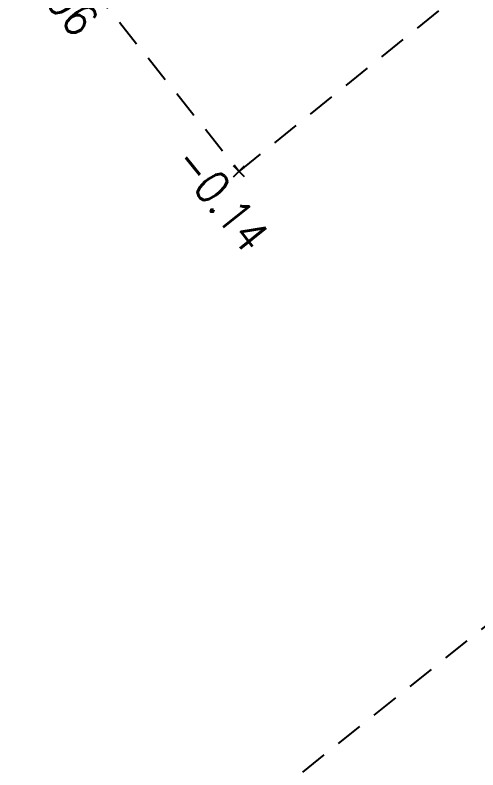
# Model space of a CAD drawing. Extents: x 3463485 to 3463732, y 5485922 to 5486179.
# Drawn here: x 3463607.03 to 3463613.35, y 5486053.43 to 5486063.74 of the extents above; entities that cross this region are included whole.
import ezdxf

# ---------------------------------------------------------------- set-up
doc = ezdxf.new("R2010")
doc.units = 0
doc.linetypes.add('AUSGEZOGEN', pattern=[0])
doc.linetypes.add('GESTRICHELT1', pattern=[0.625, 0.375, -0.25])
doc.layers.add('AUFNAHME_270513', color=2, linetype='AUSGEZOGEN')
doc.styles.get("Standard").update_dxf_attribs({"font": 'ROMANS'})

msp = doc.modelspace()

# ---------------------------------------------------------------- linework, layer by layer
at = {"layer": 'AUFNAHME_270513', "color": 1, "linetype": 'GESTRICHELT1'}
for p, q in [((3463610.08943, 5486061.60528), (3463615.55914, 5486065.9929)), ((3463607.27892, 5486065.10182), (3463610.08943, 5486061.60528)), ((3463616.13627, 5486057.53068, -0.221), (3463608.26694, 5486051.2587))]:
    msp.add_line(p, q, dxfattribs=at)
at = {"layer": 'AUFNAHME_270513', "color": 1}
for p, q in [((3463610.01443, 5486061.53028), (3463610.16443, 5486061.68028)), ((3463610.16443, 5486061.53028), (3463610.01443, 5486061.68028))]:
    msp.add_line(p, q, dxfattribs=at)
at = {"layer": 'AUFNAHME_270513'}
msp.add_point((3463610.08943, 5486061.60528, -0.14), dxfattribs=at)

# ---------------------------------------------------------------- texts
at = {"layer": 'AUFNAHME_270513', "color": 4, "width": 0.875}
for s, p in [('-0.06', (3463606.83404, 5486064.67464)), ('-0.14', (3463609.16955, 5486061.7281))]:
    msp.add_text(s, height=0.45, rotation=308.5, dxfattribs=at).set_placement(p)

doc.saveas('drawing.dxf')
